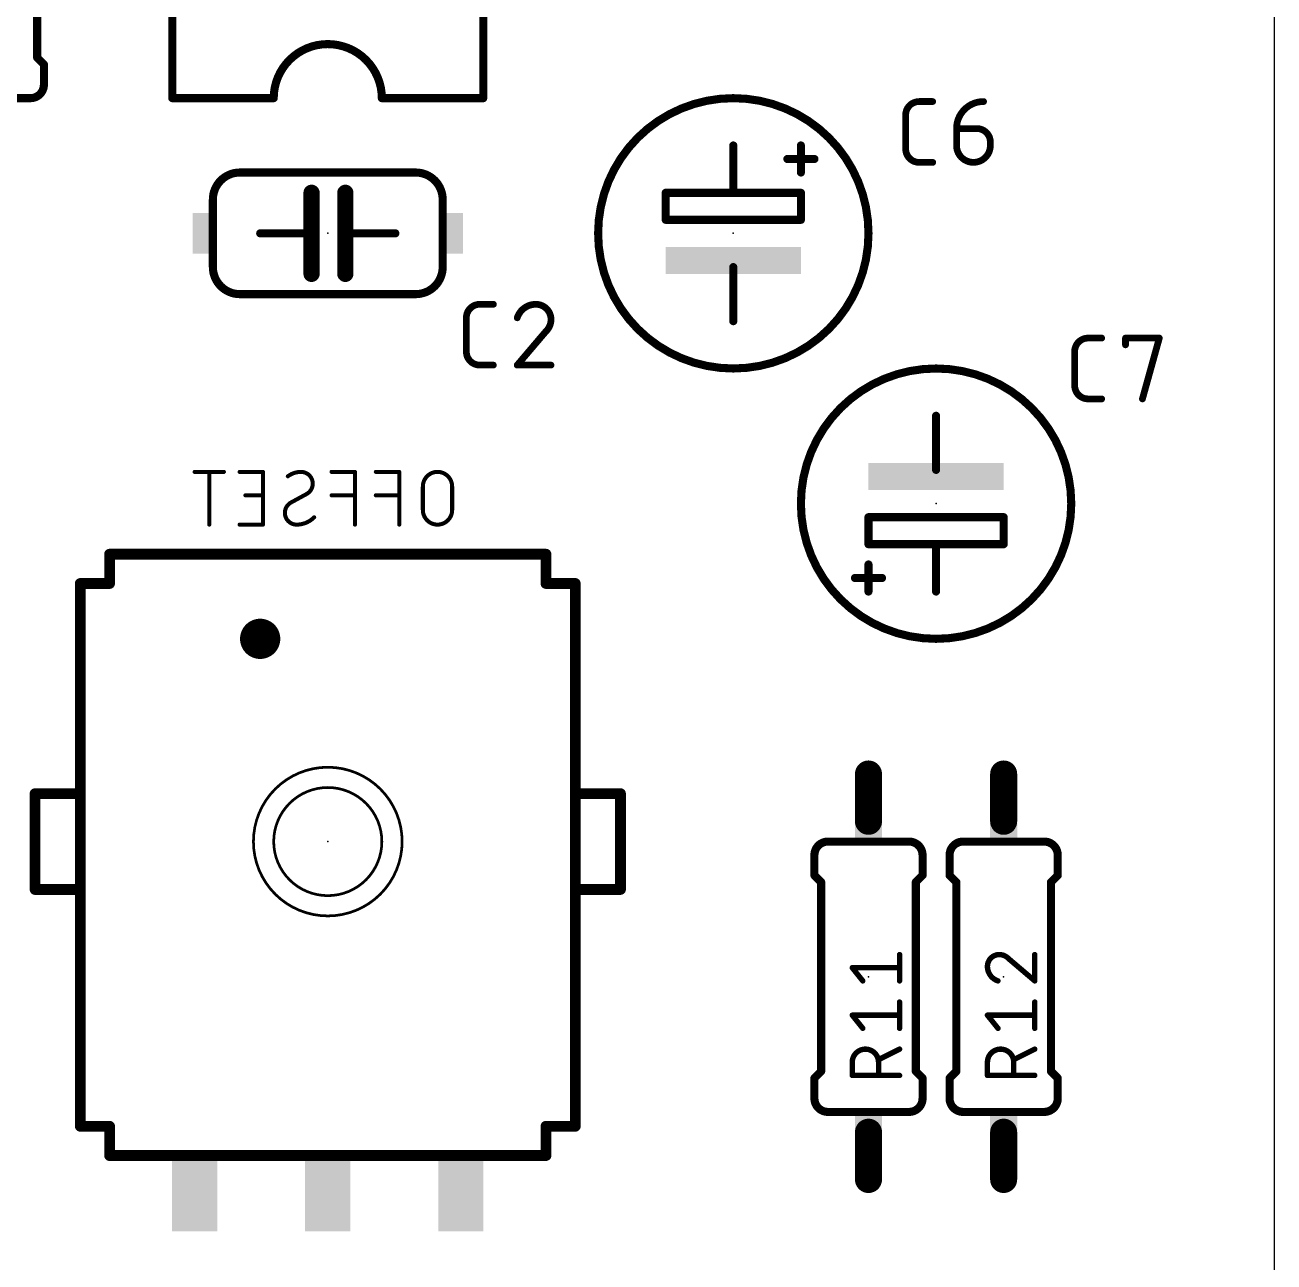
# Model space of a CAD drawing. Extents: x 0 to 36, y 0 to 102.
# Drawn here: x 12.09 to 35.56, y 51.79 to 75.04 of the extents above; entities that cross this region are included whole.
import ezdxf

# ---------------------------------------------------------------- set-up
doc = ezdxf.new("R2010")
doc.units = 0
for name, color, linetype in [('18', 110, 'CONTINUOUS'), ('20', 31, 'CONTINUOUS'), ('21', 253, 'CONTINUOUS'), ('22', 253, 'CONTINUOUS'), ('23', 53, 'CONTINUOUS'), ('24', 53, 'CONTINUOUS'), ('25', 253, 'CONTINUOUS'), ('26', 253, 'CONTINUOUS'), ('51', 253, 'CONTINUOUS'), ('52', 253, 'CONTINUOUS')]:
    doc.layers.add(name, color=color, linetype=linetype)

# ---------------------------------------------------------------- blocks, each defined once
blk = doc.blocks.new('RECT')
blk.add_solid([(-0.5, -0.5), (0.5, -0.5), (-0.5, 0.5), (0.5, 0.5)])
blk = doc.blocks.new('ROUNDV')
at = {"const_width": 0.5}
blk.add_lwpolyline([(0, -0.25, 1), (0, 0.25, 1), (0, -0.25)], format="xyb", dxfattribs=at)

msp = doc.modelspace()

# ---------------------------------------------------------------- linework, layer by layer
at = {"layer": '20'}
msp.add_line((35.56, 99.06), (35.56, 0), dxfattribs=at)
at = {"layer": '21'}
for points, const_width in [([(14.859, 83.82), (14.859, 73.66)], 0.1524), ([(20.701, 73.66), (20.701, 83.82)], 0.1524), ([(12.319, 74.422), (12.319, 77.978)], 0.1524), ([(12.319, 74.422), (12.446, 74.295)], 0.1524), ([(12.446, 73.914), (12.446, 74.295)], 0.1524), ([(10.668, 73.66), (12.192, 73.66)], 0.1524), ([(14.859, 73.66), (16.764, 73.66)], 0.1524), ([(20.701, 73.66), (18.796, 73.66)], 0.1524), ([(26.67, 72.771), (26.67, 72.517)], 0.1524), ([(26.416, 72.517), (26.67, 72.517)], 0.1524), ([(26.67, 72.517), (26.67, 72.263)], 0.1524), ([(26.67, 72.517), (26.924, 72.517)], 0.1524), ([(19.431, 72.263), (16.129, 72.263)], 0.1524), ([(17.4752, 71.882), (17.4752, 71.12)], 0.3048), ([(18.1102, 71.882), (18.1102, 71.12)], 0.3048), ([(16.51, 71.12), (17.4752, 71.12)], 0.1524), ([(17.4752, 71.12), (17.4752, 70.358)], 0.3048), ([(18.1102, 71.12), (18.1102, 70.358)], 0.3048), ([(19.05, 71.12), (18.1102, 71.12)], 0.1524), ([(19.431, 69.977), (16.129, 69.977)], 0.1524), ([(27.94, 64.643), (27.94, 64.897)], 0.1524), ([(27.94, 64.643), (27.686, 64.643)], 0.1524), ([(27.94, 64.389), (27.94, 64.643)], 0.1524), ([(28.194, 64.643), (27.94, 64.643)], 0.1524), ([(27.178, 59.69), (28.702, 59.69)], 0.1524), ([(31.242, 59.69), (29.718, 59.69)], 0.1524), ([(26.924, 59.436), (26.924, 59.055)], 0.1524), ([(28.956, 59.436), (28.956, 59.055)], 0.1524), ([(29.464, 59.436), (29.464, 59.055)], 0.1524), ([(31.496, 59.436), (31.496, 59.055)], 0.1524), ([(27.051, 58.928), (26.924, 59.055)], 0.1524), ([(27.051, 55.372), (27.051, 58.928)], 0.1524), ([(28.829, 58.928), (28.956, 59.055)], 0.1524), ([(28.829, 55.372), (28.829, 58.928)], 0.1524), ([(29.591, 58.928), (29.464, 59.055)], 0.1524), ([(29.591, 58.928), (29.591, 55.372)], 0.1524), ([(31.369, 58.928), (31.496, 59.055)], 0.1524), ([(31.369, 58.928), (31.369, 55.372)], 0.1524), ([(27.051, 55.372), (26.924, 55.245)], 0.1524), ([(28.829, 55.372), (28.956, 55.245)], 0.1524), ([(29.591, 55.372), (29.464, 55.245)], 0.1524), ([(31.369, 55.372), (31.496, 55.245)], 0.1524), ([(26.924, 54.864), (26.924, 55.245)], 0.1524), ([(28.956, 54.864), (28.956, 55.245)], 0.1524), ([(29.464, 54.864), (29.464, 55.245)], 0.1524), ([(31.496, 54.864), (31.496, 55.245)], 0.1524), ([(27.178, 54.61), (28.702, 54.61)], 0.1524), ([(31.242, 54.61), (29.718, 54.61)], 0.1524)]:
    msp.add_lwpolyline(points, dxfattribs=dict(at, const_width=const_width))
for points, const_width in [([(18.796, 73.66, 1), (16.764, 73.66)], 0.1524), ([(12.2809, 74.422, 1), (12.3571, 74.422)], 0.0762), ([(12.3459, 74.4489, 1), (12.2921, 74.3951)], 0.0762), ([(12.4841, 74.295, 1), (12.4079, 74.295)], 0.0762), ([(12.4191, 74.2681, 1), (12.4729, 74.3219)], 0.0762), ([(12.192, 73.66, 0.4142), (12.446, 73.914)], 0.1524), ([(12.4841, 73.914, 1), (12.4079, 73.914)], 0.0762), ([(12.4079, 73.914, 1), (12.4841, 73.914)], 0.0762), ([(12.192, 73.6981, 1), (12.192, 73.6219)], 0.0762), ([(12.192, 73.6219, 1), (12.192, 73.6981)], 0.0762), ([(14.859, 73.6981, 1), (14.859, 73.6219)], 0.0762), ([(14.8209, 73.66, 1), (14.8971, 73.66)], 0.0762), ([(16.7259, 73.66, 1), (16.8021, 73.66)], 0.0762), ([(16.764, 73.6219, 1), (16.764, 73.6981)], 0.0762), ([(18.796, 73.6981, 1), (18.796, 73.6219)], 0.0762), ([(18.7579, 73.66, 1), (18.8341, 73.66)], 0.0762), ([(20.6629, 73.66, 1), (20.7391, 73.66)], 0.0762), ([(20.701, 73.6219, 1), (20.701, 73.6981)], 0.0762), ([(25.4, 68.58, 1), (25.4, 73.66, 1), (25.4, 68.58)], 0.1524), ([(26.7081, 72.771, 1), (26.6319, 72.771)], 0.0762), ([(26.416, 72.5551, 1), (26.416, 72.4789)], 0.0762), ([(26.7081, 72.517, 1), (26.6319, 72.517)], 0.0762), ([(26.67, 72.5551, 1), (26.67, 72.4789)], 0.0762), ([(26.6319, 72.517, 1), (26.7081, 72.517)], 0.0762), ([(26.67, 72.4789, 1), (26.67, 72.5551)], 0.0762), ([(26.924, 72.4789, 1), (26.924, 72.5551)], 0.0762), ([(16.129, 72.263, 0.4142), (15.621, 71.755)], 0.1524), ([(16.129, 72.3011, 1), (16.129, 72.2249)], 0.0762), ([(16.129, 72.2249, 1), (16.129, 72.3011)], 0.0762), ([(19.939, 71.755, 0.4142), (19.431, 72.263)], 0.1524), ([(19.431, 72.3011, 1), (19.431, 72.2249)], 0.0762), ([(19.431, 72.2249, 1), (19.431, 72.3011)], 0.0762), ([(26.6319, 72.263, 1), (26.7081, 72.263)], 0.0762), ([(17.5514, 71.882, 1), (17.399, 71.882)], 0.1524), ([(18.1864, 71.882, 1), (18.034, 71.882)], 0.1524), ([(15.5829, 71.755, 1), (15.6591, 71.755)], 0.0762), ([(19.9009, 71.755, 1), (19.9771, 71.755)], 0.0762), ([(16.51, 71.1581, 1), (16.51, 71.0819)], 0.0762), ([(17.5514, 71.12, 1), (17.399, 71.12)], 0.1524), ([(17.399, 71.12, 1), (17.5514, 71.12)], 0.1524), ([(17.4752, 71.0819, 1), (17.4752, 71.1581)], 0.0762), ([(18.1864, 71.12, 1), (18.034, 71.12)], 0.1524), ([(18.034, 71.12, 1), (18.1864, 71.12)], 0.1524), ([(18.1102, 71.1581, 1), (18.1102, 71.0819)], 0.0762), ([(19.05, 71.0819, 1), (19.05, 71.1581)], 0.0762), ([(15.621, 70.485, 0.4142), (16.129, 69.977)], 0.1524), ([(15.6591, 70.485, 1), (15.5829, 70.485)], 0.0762), ([(17.399, 70.358, 1), (17.5514, 70.358)], 0.1524), ([(18.034, 70.358, 1), (18.1864, 70.358)], 0.1524), ([(19.431, 69.977, 0.4142), (19.939, 70.485)], 0.1524), ([(19.9771, 70.485, 1), (19.9009, 70.485)], 0.0762), ([(16.129, 70.0151, 1), (16.129, 69.9389)], 0.0762), ([(16.129, 69.9389, 1), (16.129, 70.0151)], 0.0762), ([(19.431, 70.0151, 1), (19.431, 69.9389)], 0.0762), ([(19.431, 69.9389, 1), (19.431, 70.0151)], 0.0762), ([(29.21, 63.5, 1), (29.21, 68.58, 1), (29.21, 63.5)], 0.1524), ([(27.9781, 64.897, 1), (27.9019, 64.897)], 0.0762), ([(27.686, 64.6811, 1), (27.686, 64.6049)], 0.0762), ([(27.9781, 64.643, 1), (27.9019, 64.643)], 0.0762), ([(27.94, 64.6811, 1), (27.94, 64.6049)], 0.0762), ([(27.9019, 64.643, 1), (27.9781, 64.643)], 0.0762), ([(27.94, 64.6049, 1), (27.94, 64.6811)], 0.0762), ([(28.194, 64.6049, 1), (28.194, 64.6811)], 0.0762), ([(27.9019, 64.389, 1), (27.9781, 64.389)], 0.0762), ([(27.178, 59.69, 0.4142), (26.924, 59.436)], 0.1524), ([(27.178, 59.7281, 1), (27.178, 59.6519)], 0.0762), ([(27.178, 59.6519, 1), (27.178, 59.7281)], 0.0762), ([(28.956, 59.436, 0.4142), (28.702, 59.69)], 0.1524), ([(28.702, 59.7281, 1), (28.702, 59.6519)], 0.0762), ([(28.702, 59.6519, 1), (28.702, 59.7281)], 0.0762), ([(29.718, 59.69, 0.4142), (29.464, 59.436)], 0.1524), ([(29.718, 59.7281, 1), (29.718, 59.6519)], 0.0762), ([(29.718, 59.6519, 1), (29.718, 59.7281)], 0.0762), ([(31.496, 59.436, 0.4142), (31.242, 59.69)], 0.1524), ([(31.242, 59.7281, 1), (31.242, 59.6519)], 0.0762), ([(31.242, 59.6519, 1), (31.242, 59.7281)], 0.0762), ([(26.9621, 59.436, 1), (26.8859, 59.436)], 0.0762), ([(26.8859, 59.436, 1), (26.9621, 59.436)], 0.0762), ([(28.9941, 59.436, 1), (28.9179, 59.436)], 0.0762), ([(28.9179, 59.436, 1), (28.9941, 59.436)], 0.0762), ([(29.5021, 59.436, 1), (29.4259, 59.436)], 0.0762), ([(29.4259, 59.436, 1), (29.5021, 59.436)], 0.0762), ([(31.5341, 59.436, 1), (31.4579, 59.436)], 0.0762), ([(31.4579, 59.436, 1), (31.5341, 59.436)], 0.0762), ([(26.8859, 59.055, 1), (26.9621, 59.055)], 0.0762), ([(26.9509, 59.0819, 1), (26.8971, 59.0281)], 0.0762), ([(27.0891, 58.928, 1), (27.0129, 58.928)], 0.0762), ([(27.0241, 58.9011, 1), (27.0779, 58.9549)], 0.0762), ([(28.8671, 58.928, 1), (28.7909, 58.928)], 0.0762), ([(28.8021, 58.9549, 1), (28.8559, 58.9011)], 0.0762), ([(28.9179, 59.055, 1), (28.9941, 59.055)], 0.0762), ([(28.9829, 59.0281, 1), (28.9291, 59.0819)], 0.0762), ([(29.4259, 59.055, 1), (29.5021, 59.055)], 0.0762), ([(29.4909, 59.0819, 1), (29.4371, 59.0281)], 0.0762), ([(29.6291, 58.928, 1), (29.5529, 58.928)], 0.0762), ([(29.5641, 58.9011, 1), (29.6179, 58.9549)], 0.0762), ([(31.4071, 58.928, 1), (31.3309, 58.928)], 0.0762), ([(31.3421, 58.9549, 1), (31.3959, 58.9011)], 0.0762), ([(31.4579, 59.055, 1), (31.5341, 59.055)], 0.0762), ([(31.5229, 59.0281, 1), (31.4691, 59.0819)], 0.0762), ([(27.0129, 55.372, 1), (27.0891, 55.372)], 0.0762), ([(27.0779, 55.3451, 1), (27.0241, 55.3989)], 0.0762), ([(28.7909, 55.372, 1), (28.8671, 55.372)], 0.0762), ([(28.8559, 55.3989, 1), (28.8021, 55.3451)], 0.0762), ([(29.5529, 55.372, 1), (29.6291, 55.372)], 0.0762), ([(29.6179, 55.3451, 1), (29.5641, 55.3989)], 0.0762), ([(31.3309, 55.372, 1), (31.4071, 55.372)], 0.0762), ([(31.3959, 55.3989, 1), (31.3421, 55.3451)], 0.0762), ([(26.9621, 55.245, 1), (26.8859, 55.245)], 0.0762), ([(26.8971, 55.2719, 1), (26.9509, 55.2181)], 0.0762), ([(28.9941, 55.245, 1), (28.9179, 55.245)], 0.0762), ([(28.9291, 55.2181, 1), (28.9829, 55.2719)], 0.0762), ([(29.5021, 55.245, 1), (29.4259, 55.245)], 0.0762), ([(29.4371, 55.2719, 1), (29.4909, 55.2181)], 0.0762), ([(31.5341, 55.245, 1), (31.4579, 55.245)], 0.0762), ([(31.4691, 55.2181, 1), (31.5229, 55.2719)], 0.0762), ([(26.924, 54.864, 0.4142), (27.178, 54.61)], 0.1524), ([(26.9621, 54.864, 1), (26.8859, 54.864)], 0.0762), ([(28.702, 54.61, 0.4142), (28.956, 54.864)], 0.1524), ([(28.9941, 54.864, 1), (28.9179, 54.864)], 0.0762), ([(29.464, 54.864, 0.4142), (29.718, 54.61)], 0.1524), ([(29.5021, 54.864, 1), (29.4259, 54.864)], 0.0762), ([(31.242, 54.61, 0.4142), (31.496, 54.864)], 0.1524), ([(31.5341, 54.864, 1), (31.4579, 54.864)], 0.0762), ([(26.8859, 54.864, 1), (26.9621, 54.864)], 0.0762), ([(27.178, 54.6481, 1), (27.178, 54.5719)], 0.0762), ([(27.178, 54.5719, 1), (27.178, 54.6481)], 0.0762), ([(28.702, 54.6481, 1), (28.702, 54.5719)], 0.0762), ([(28.702, 54.5719, 1), (28.702, 54.6481)], 0.0762), ([(28.9179, 54.864, 1), (28.9941, 54.864)], 0.0762), ([(29.4259, 54.864, 1), (29.5021, 54.864)], 0.0762), ([(29.718, 54.6481, 1), (29.718, 54.5719)], 0.0762), ([(29.718, 54.5719, 1), (29.718, 54.6481)], 0.0762), ([(31.242, 54.6481, 1), (31.242, 54.5719)], 0.0762), ([(31.242, 54.5719, 1), (31.242, 54.6481)], 0.0762), ([(31.4579, 54.864, 1), (31.5341, 54.864)], 0.0762)]:
    msp.add_lwpolyline(points, format="xyb", dxfattribs=dict(at, const_width=const_width))
at = {"layer": '22', "const_width": 0.2032}
for points in [[(21.88, 65.09), (13.68, 65.09)], [(13.68, 64.54), (13.68, 65.09)], [(21.88, 65.09), (21.88, 64.54)], [(13.13, 64.54), (13.68, 64.54)], [(13.13, 64.54), (13.13, 62.34)], [(21.88, 64.54), (22.43, 64.54)], [(22.43, 62.34), (22.43, 64.54)], [(13.13, 57.54), (13.13, 54.34)], [(22.43, 54.34), (22.43, 57.54)], [(13.68, 54.34), (13.13, 54.34)], [(13.68, 53.79), (13.68, 54.34)], [(21.88, 54.34), (21.88, 53.79)], [(22.43, 54.34), (21.88, 54.34)], [(13.68, 53.79), (21.88, 53.79)]]:
    msp.add_lwpolyline(points, dxfattribs=at)
at = {"layer": '22'}
for points, const_width in [([(13.68, 65.1408, 1), (13.68, 65.0392)], 0.1016), ([(13.7308, 65.09, 1), (13.6292, 65.09)], 0.1016), ([(21.9308, 65.09, 1), (21.8292, 65.09)], 0.1016), ([(21.88, 65.0392, 1), (21.88, 65.1408)], 0.1016), ([(13.13, 64.5908, 1), (13.13, 64.4892)], 0.1016), ([(13.1808, 64.54, 1), (13.0792, 64.54)], 0.1016), ([(13.6292, 64.54, 1), (13.7308, 64.54)], 0.1016), ([(13.68, 64.4892, 1), (13.68, 64.5908)], 0.1016), ([(21.88, 64.5908, 1), (21.88, 64.4892)], 0.1016), ([(21.8292, 64.54, 1), (21.9308, 64.54)], 0.1016), ([(22.4808, 64.54, 1), (22.3792, 64.54)], 0.1016), ([(22.43, 64.4892, 1), (22.43, 64.5908)], 0.1016), ([(13.0792, 62.34, 1), (13.1808, 62.34)], 0.1016), ([(22.3792, 62.34, 1), (22.4808, 62.34)], 0.1016), ([(17.78, 58.293, 1), (17.78, 61.087, 1), (17.78, 58.293)], 0.0508), ([(17.78, 58.674, 1), (17.78, 60.706, 1), (17.78, 58.674)], 0.0508), ([(13.1808, 57.54, 1), (13.0792, 57.54)], 0.1016), ([(22.4808, 57.54, 1), (22.3792, 57.54)], 0.1016), ([(13.13, 54.3908, 1), (13.13, 54.2892)], 0.1016), ([(13.0792, 54.34, 1), (13.1808, 54.34)], 0.1016), ([(13.7308, 54.34, 1), (13.6292, 54.34)], 0.1016), ([(13.68, 54.2892, 1), (13.68, 54.3908)], 0.1016), ([(21.9308, 54.34, 1), (21.8292, 54.34)], 0.1016), ([(21.88, 54.3908, 1), (21.88, 54.2892)], 0.1016), ([(22.3792, 54.34, 1), (22.4808, 54.34)], 0.1016), ([(22.43, 54.2892, 1), (22.43, 54.3908)], 0.1016), ([(13.68, 53.8408, 1), (13.68, 53.7392)], 0.1016), ([(13.6292, 53.79, 1), (13.7308, 53.79)], 0.1016), ([(21.8292, 53.79, 1), (21.9308, 53.79)], 0.1016), ([(21.88, 53.7392, 1), (21.88, 53.8408)], 0.1016)]:
    msp.add_lwpolyline(points, format="xyb", dxfattribs=dict(at, const_width=const_width))
at = {"layer": '23'}
for p in [(17.78, 71.12), (25.4, 71.12), (29.21, 66.04), (27.94, 57.15), (30.48, 57.15)]:
    msp.add_point(p, dxfattribs=at)
at = {"layer": '24'}
msp.add_point((17.78, 59.69), dxfattribs=at)
at = {"layer": '25'}
for points, const_width in [([(28.8925, 73.5965, 0.4142), (28.6385, 73.3425)], 0.127), ([(28.8925, 73.6283, 1), (28.8925, 73.5648)], 0.0635), ([(28.8925, 73.5648, 1), (28.8925, 73.6283)], 0.0635), ([(29.1465, 73.5648, 1), (29.1465, 73.6283)], 0.0635), ([(30.1027, 73.5965, 0.4142), (29.5947, 73.0885)], 0.127), ([(30.1027, 73.5648, 1), (30.1027, 73.6283)], 0.0635), ([(28.6702, 73.3425, 1), (28.6068, 73.3425)], 0.0635), ([(28.6068, 73.3425, 1), (28.6702, 73.3425)], 0.0635), ([(29.5947, 73.1203, 1), (29.5947, 73.0568)], 0.0635), ([(29.6265, 73.0885, 1), (29.563, 73.0885)], 0.0635), ([(29.563, 73.0885, 1), (29.6265, 73.0885)], 0.0635), ([(29.9757, 73.1203, 1), (29.9757, 73.0568)], 0.0635), ([(30.2297, 72.8345, 0.4142), (29.9757, 73.0885)], 0.127), ([(29.9757, 73.0568, 1), (29.9757, 73.1203)], 0.0635), ([(28.6385, 72.7075, 0.4142), (28.8925, 72.4535)], 0.127), ([(28.6702, 72.7075, 1), (28.6068, 72.7075)], 0.0635), ([(29.5947, 72.771, 1), (30.2297, 72.771)], 0.127), ([(29.6265, 72.771, 1), (29.563, 72.771)], 0.0635), ([(29.563, 72.771, 1), (29.6265, 72.771)], 0.0635), ([(30.2615, 72.8345, 1), (30.198, 72.8345)], 0.0635), ([(30.198, 72.8345, 1), (30.2615, 72.8345)], 0.0635), ([(30.2615, 72.771, 1), (30.198, 72.771)], 0.0635), ([(30.198, 72.771, 1), (30.2615, 72.771)], 0.0635), ([(28.6068, 72.7075, 1), (28.6702, 72.7075)], 0.0635), ([(28.8925, 72.4853, 1), (28.8925, 72.4218)], 0.0635), ([(28.8925, 72.4218, 1), (28.8925, 72.4853)], 0.0635), ([(29.1465, 72.4218, 1), (29.1465, 72.4853)], 0.0635), ([(20.6375, 69.7865, 0.4142), (20.3835, 69.5325)], 0.127), ([(20.6375, 69.8183, 1), (20.6375, 69.7548)], 0.0635), ([(20.6375, 69.7548, 1), (20.6375, 69.8183)], 0.0635), ([(20.8915, 69.7548, 1), (20.8915, 69.8183)], 0.0635), ([(21.689, 69.7865, 0.3252), (21.3397, 69.5325)], 0.127), ([(21.9747, 69.5007, 0.4142), (21.689, 69.7865)], 0.127), ([(21.689, 69.8183, 1), (21.689, 69.7548)], 0.0635), ([(21.689, 69.7548, 1), (21.689, 69.8183)], 0.0635), ([(20.4153, 69.5325, 1), (20.3518, 69.5325)], 0.0635), ([(20.3518, 69.5325, 1), (20.4153, 69.5325)], 0.0635), ([(21.3095, 69.5423, 1), (21.3699, 69.5227)], 0.0635), ([(21.8795, 69.2785, 0.2053), (21.9747, 69.5007)], 0.127), ([(22.0065, 69.5008, 1), (21.943, 69.5007)], 0.0635), ([(21.943, 69.5007, 1), (22.0065, 69.5007)], 0.0635), ([(21.8576, 69.3015, 1), (21.9014, 69.2555)], 0.0635), ([(21.9037, 69.2579, 1), (21.8553, 69.2991)], 0.0635), ([(32.0675, 69.1515, 0.4142), (31.8135, 68.8975)], 0.127), ([(32.0675, 69.1833, 1), (32.0675, 69.1197)], 0.0635), ([(32.0675, 69.1197, 1), (32.0675, 69.1833)], 0.0635), ([(32.3215, 69.1197, 1), (32.3215, 69.1833)], 0.0635), ([(32.7697, 69.1833, 1), (32.7697, 69.1197)], 0.0635), ([(32.8015, 69.1515, 1), (32.738, 69.1515)], 0.0635), ([(32.738, 69.0245, 1), (32.8015, 69.0245)], 0.0635), ([(33.4353, 69.143, 1), (33.3741, 69.16)], 0.0635), ([(33.4047, 69.1197, 1), (33.4047, 69.1833)], 0.0635), ([(20.3835, 68.8975, 0.4142), (20.6375, 68.6435)], 0.127), ([(20.4153, 68.8975, 1), (20.3518, 68.8975)], 0.0635), ([(20.3518, 68.8975, 1), (20.4153, 68.8975)], 0.0635), ([(31.8453, 68.8975, 1), (31.7818, 68.8975)], 0.0635), ([(31.7818, 68.8975, 1), (31.8453, 68.8975)], 0.0635), ([(20.6375, 68.6753, 1), (20.6375, 68.6118)], 0.0635), ([(20.6375, 68.6118, 1), (20.6375, 68.6753)], 0.0635), ([(20.8915, 68.6118, 1), (20.8915, 68.6753)], 0.0635), ([(21.3397, 68.6753, 1), (21.3397, 68.6118)], 0.0635), ([(21.3155, 68.6641, 1), (21.3639, 68.6229)], 0.0635), ([(21.9747, 68.6118, 1), (21.9747, 68.6753)], 0.0635), ([(31.8135, 68.2625, 0.4142), (32.0675, 68.0085)], 0.127), ([(31.8453, 68.2625, 1), (31.7818, 68.2625)], 0.0635), ([(31.7818, 68.2625, 1), (31.8453, 68.2625)], 0.0635), ([(32.0675, 68.0403, 1), (32.0675, 67.9767)], 0.0635), ([(32.0675, 67.9767, 1), (32.0675, 68.0403)], 0.0635), ([(32.3215, 67.9767, 1), (32.3215, 68.0403)], 0.0635), ([(33.0566, 68.017, 1), (33.1178, 68)], 0.0635), ([(28.5496, 57.5662, 1), (28.4988, 57.5662)], 0.0508), ([(30.3975, 57.5662, 0.4142), (30.1752, 57.344)], 0.1016), ([(30.3975, 57.5916, 1), (30.3974, 57.5408)], 0.0508), ([(30.5703, 57.4921, 0.2053), (30.3975, 57.5662)], 0.1016), ([(30.3975, 57.5408, 1), (30.3975, 57.5916)], 0.0508), ([(30.5868, 57.5115, 1), (30.5539, 57.4728)], 0.0508), ([(30.5519, 57.4746, 1), (30.5887, 57.5096)], 0.0508), ([(31.0896, 57.5662, 1), (31.0388, 57.5662)], 0.0508), ([(27.6352, 57.3447, 1), (27.6352, 57.2939)], 0.0508), ([(27.655, 57.3351, 1), (27.6154, 57.3034)], 0.0508), ([(28.5242, 57.2939, 1), (28.5242, 57.3447)], 0.0508), ([(30.1752, 57.344, 0.3252), (30.3728, 57.0723)], 0.1016), ([(30.2006, 57.344, 1), (30.1498, 57.344)], 0.0508), ([(30.1498, 57.344, 1), (30.2006, 57.344)], 0.0508), ([(27.8129, 57.0565, 1), (27.8526, 57.0882)], 0.0508), ([(28.4988, 57.0723, 1), (28.5496, 57.0723)], 0.0508), ([(30.3649, 57.0482, 1), (30.3806, 57.0965)], 0.0508), ([(31.0388, 57.0723, 1), (31.0896, 57.0723)], 0.0508), ([(31.0477, 57.053, 1), (31.0807, 57.0917)], 0.0508), ([(28.5496, 56.6747, 1), (28.4988, 56.6747)], 0.0508), ([(31.0896, 56.6747, 1), (31.0388, 56.6747)], 0.0508), ([(27.655, 56.4436, 1), (27.6154, 56.4119)], 0.0508), ([(27.6352, 56.4531, 1), (27.6352, 56.4023)], 0.0508), ([(28.5242, 56.4023, 1), (28.5242, 56.4531)], 0.0508), ([(30.195, 56.4436, 1), (30.1554, 56.4119)], 0.0508), ([(30.1752, 56.4531, 1), (30.1752, 56.4023)], 0.0508), ([(31.0642, 56.4023, 1), (31.0642, 56.4531)], 0.0508), ([(27.8129, 56.1649, 1), (27.8526, 56.1967)], 0.0508), ([(28.4988, 56.1808, 1), (28.5496, 56.1808)], 0.0508), ([(30.3529, 56.1649, 1), (30.3926, 56.1967)], 0.0508), ([(31.0388, 56.1808, 1), (31.0896, 56.1808)], 0.0508), ([(28.1291, 55.5427, 1), (27.6352, 55.5427)], 0.1016), ([(28.1177, 55.6148, 1), (28.1404, 55.5694)], 0.0508), ([(28.5356, 55.767, 1), (28.5128, 55.8124)], 0.0508), ([(30.6691, 55.5427, 1), (30.1752, 55.5427)], 0.1016), ([(30.6577, 55.6148, 1), (30.6804, 55.5694)], 0.0508), ([(31.0756, 55.767, 1), (31.0528, 55.8124)], 0.0508), ([(27.6606, 55.5427, 1), (27.6098, 55.5427)], 0.0508), ([(27.6098, 55.5427, 1), (27.6606, 55.5427)], 0.0508), ([(28.1545, 55.5427, 1), (28.1037, 55.5427)], 0.0508), ([(28.1037, 55.5427, 1), (28.1545, 55.5427)], 0.0508), ([(30.2006, 55.5427, 1), (30.1498, 55.5427)], 0.0508), ([(30.1498, 55.5427, 1), (30.2006, 55.5427)], 0.0508), ([(30.6945, 55.5427, 1), (30.6437, 55.5427)], 0.0508), ([(30.6437, 55.5427, 1), (30.6945, 55.5427)], 0.0508), ([(27.6352, 55.3212, 1), (27.6352, 55.2704)], 0.0508), ([(27.6098, 55.2958, 1), (27.6606, 55.2958)], 0.0508), ([(28.1037, 55.2958, 1), (28.1545, 55.2958)], 0.0508), ([(28.5242, 55.2704, 1), (28.5242, 55.3212)], 0.0508), ([(30.1752, 55.3212, 1), (30.1752, 55.2704)], 0.0508), ([(30.1498, 55.2958, 1), (30.2006, 55.2958)], 0.0508), ([(30.6437, 55.2958, 1), (30.6945, 55.2958)], 0.0508), ([(31.0642, 55.2704, 1), (31.0642, 55.3212)], 0.0508)]:
    msp.add_lwpolyline(points, format="xyb", dxfattribs=dict(at, const_width=const_width))
for points, const_width in [([(28.8925, 73.5965), (29.1465, 73.5965)], 0.127), ([(28.6385, 72.7075), (28.6385, 73.3425)], 0.127), ([(29.5947, 73.0885), (29.9757, 73.0885)], 0.127), ([(29.5947, 72.771), (29.5947, 73.0885)], 0.127), ([(30.2297, 72.8345), (30.2297, 72.771)], 0.127), ([(29.1465, 72.4535), (28.8925, 72.4535)], 0.127), ([(20.6375, 69.7865), (20.8915, 69.7865)], 0.127), ([(20.3835, 68.8975), (20.3835, 69.5325)], 0.127), ([(21.8795, 69.2785), (21.3397, 68.6435)], 0.127), ([(32.0675, 69.1515), (32.3215, 69.1515)], 0.127), ([(32.7697, 69.0245), (32.7697, 69.1515)], 0.127), ([(32.7697, 69.1515), (33.4047, 69.1515)], 0.127), ([(33.4047, 69.1515), (33.0872, 68.0085)], 0.127), ([(31.8135, 68.2625), (31.8135, 68.8975)], 0.127), ([(20.8915, 68.6435), (20.6375, 68.6435)], 0.127), ([(21.3397, 68.6435), (21.9747, 68.6435)], 0.127), ([(32.3215, 68.0085), (32.0675, 68.0085)], 0.127), ([(28.5242, 57.0723), (28.5242, 57.5662)], 0.1016), ([(30.5703, 57.4921), (31.0642, 57.0723)], 0.1016), ([(31.0642, 57.0723), (31.0642, 57.5662)], 0.1016), ([(27.8328, 57.0723), (27.6352, 57.3193)], 0.1016), ([(27.6352, 57.3193), (28.5242, 57.3193)], 0.1016), ([(28.5242, 56.1808), (28.5242, 56.6747)], 0.1016), ([(31.0642, 56.1808), (31.0642, 56.6747)], 0.1016), ([(27.8328, 56.1808), (27.6352, 56.4277)], 0.1016), ([(27.6352, 56.4277), (28.5242, 56.4277)], 0.1016), ([(30.3728, 56.1808), (30.1752, 56.4277)], 0.1016), ([(30.1752, 56.4277), (31.0642, 56.4277)], 0.1016), ([(28.5242, 55.7897), (28.1291, 55.5921)], 0.1016), ([(31.0642, 55.7897), (30.6691, 55.5921)], 0.1016), ([(27.6352, 55.2958), (27.6352, 55.5427)], 0.1016), ([(28.1291, 55.5427), (28.1291, 55.2958)], 0.1016), ([(30.1752, 55.2958), (30.1752, 55.5427)], 0.1016), ([(30.6691, 55.5427), (30.6691, 55.2958)], 0.1016), ([(28.5242, 55.2958), (27.6352, 55.2958)], 0.1016), ([(31.0642, 55.2958), (30.1752, 55.2958)], 0.1016)]:
    msp.add_lwpolyline(points, dxfattribs=dict(at, const_width=const_width))
at = {"layer": '26', "const_width": 0.0762}
for points in [[(15.8284, 66.6369), (15.2781, 66.6369)], [(15.5533, 65.6463), (15.5533, 66.6369)], [(16.5627, 66.6369), (16.1225, 66.6369)], [(16.5627, 65.6463), (16.5627, 66.6369)], [(18.2909, 66.6369), (17.8507, 66.6369)], [(18.2909, 65.6463), (18.2909, 66.6369)], [(19.123, 66.6369), (18.6828, 66.6369)], [(19.123, 65.6463), (19.123, 66.6369)], [(16.5627, 66.1966), (16.2325, 66.1966)], [(17.0844, 66.059), (17.3871, 66.2242)], [(18.2909, 66.1966), (17.8507, 66.1966)], [(19.123, 66.1966), (18.6828, 66.1966)], [(19.5666, 66.3617), (19.5666, 65.9215)], [(20.117, 65.9215), (20.117, 66.3617)], [(16.1225, 65.6463), (16.5627, 65.6463)]]:
    msp.add_lwpolyline(points, dxfattribs=at)
at = {"layer": '26'}
for points, const_width in [([(15.2781, 66.6559, 1), (15.2781, 66.6179)], 0.0381), ([(15.5723, 66.6369, 1), (15.5342, 66.6369)], 0.0381), ([(15.8284, 66.6179, 1), (15.8284, 66.6559)], 0.0381), ([(16.1225, 66.6559, 1), (16.1225, 66.6179)], 0.0381), ([(16.5818, 66.6369, 1), (16.5437, 66.6369)], 0.0381), ([(16.5627, 66.6179, 1), (16.5627, 66.6559)], 0.0381), ([(17.277, 66.6369, 0.1623), (17.0293, 66.5543)], 0.0762), ([(17.4971, 66.4168, 0.4142), (17.277, 66.6369)], 0.0762), ([(17.277, 66.6559, 1), (17.277, 66.6179)], 0.0381), ([(17.277, 66.6179, 1), (17.277, 66.6559)], 0.0381), ([(17.8507, 66.6559, 1), (17.8507, 66.6179)], 0.0381), ([(18.31, 66.6369, 1), (18.2719, 66.6369)], 0.0381), ([(18.2909, 66.6179, 1), (18.2909, 66.6559)], 0.0381), ([(18.6828, 66.6559, 1), (18.6828, 66.6179)], 0.0381), ([(19.1421, 66.6369, 1), (19.104, 66.6369)], 0.0381), ([(19.123, 66.6179, 1), (19.123, 66.6559)], 0.0381), ([(20.117, 66.3617, 1), (19.5666, 66.3617)], 0.0762), ([(17.0179, 66.5696, 1), (17.0408, 66.5391)], 0.0381), ([(17.3871, 66.2242, 0.2656), (17.4971, 66.4168)], 0.0762), ([(17.5162, 66.4168, 1), (17.4781, 66.4168)], 0.0381), ([(17.4781, 66.4168, 1), (17.5162, 66.4168)], 0.0381), ([(16.2325, 66.2157, 1), (16.2325, 66.1776)], 0.0381), ([(16.5627, 66.1776, 1), (16.5627, 66.2157)], 0.0381), ([(17.3774, 66.2406, 1), (17.3967, 66.2077)], 0.0381), ([(17.3962, 66.2074, 1), (17.3779, 66.2409)], 0.0381), ([(17.8507, 66.2157, 1), (17.8507, 66.1776)], 0.0381), ([(18.2909, 66.1776, 1), (18.2909, 66.2157)], 0.0381), ([(18.6828, 66.2157, 1), (18.6828, 66.1776)], 0.0381), ([(19.123, 66.1776, 1), (19.123, 66.2157)], 0.0381), ([(19.5857, 66.3617, 1), (19.5476, 66.3617)], 0.0381), ([(19.5476, 66.3617, 1), (19.5857, 66.3617)], 0.0381), ([(20.136, 66.3617, 1), (20.0979, 66.3617)], 0.0381), ([(20.0979, 66.3617, 1), (20.136, 66.3617)], 0.0381), ([(17.0844, 66.059, 0.2656), (16.9743, 65.8664)], 0.0762), ([(17.0752, 66.0758, 1), (17.0935, 66.0423)], 0.0381), ([(17.094, 66.0426, 1), (17.0747, 66.0755)], 0.0381), ([(19.5666, 65.9215, 1), (20.117, 65.9215)], 0.0762), ([(19.5857, 65.9215, 1), (19.5476, 65.9215)], 0.0381), ([(20.136, 65.9215, 1), (20.0979, 65.9215)], 0.0381), ([(16.9743, 65.8664, 0.4142), (17.1944, 65.6463)], 0.0762), ([(16.9934, 65.8664, 1), (16.9553, 65.8664)], 0.0381), ([(16.9553, 65.8664, 1), (16.9934, 65.8664)], 0.0381), ([(17.1944, 65.6463, 0.2), (17.5246, 65.7839)], 0.0762), ([(17.5382, 65.7705, 1), (17.5111, 65.7973)], 0.0381), ([(19.5476, 65.9215, 1), (19.5857, 65.9215)], 0.0381), ([(20.0979, 65.9215, 1), (20.136, 65.9215)], 0.0381), ([(15.5342, 65.6463, 1), (15.5723, 65.6463)], 0.0381), ([(16.1225, 65.6653, 1), (16.1225, 65.6273)], 0.0381), ([(16.5437, 65.6463, 1), (16.5818, 65.6463)], 0.0381), ([(16.5627, 65.6273, 1), (16.5627, 65.6653)], 0.0381), ([(17.1944, 65.6653, 1), (17.1944, 65.6273)], 0.0381), ([(17.1944, 65.6273, 1), (17.1944, 65.6653)], 0.0381), ([(18.2719, 65.6463, 1), (18.31, 65.6463)], 0.0381), ([(19.104, 65.6463, 1), (19.1421, 65.6463)], 0.0381)]:
    msp.add_lwpolyline(points, format="xyb", dxfattribs=dict(at, const_width=const_width))
at = {"layer": '51'}
for points, const_width in [([(25.4, 72.771), (25.4, 71.882)], 0.1524), ([(15.621, 70.485), (15.621, 71.755)], 0.1524), ([(19.939, 70.485), (19.939, 71.755)], 0.1524), ([(25.4, 71.882), (24.13, 71.882)], 0.1524), ([(24.13, 71.882), (24.13, 71.374)], 0.1524), ([(26.67, 71.882), (25.4, 71.882)], 0.1524), ([(26.67, 71.374), (26.67, 71.882)], 0.1524), ([(24.13, 71.374), (26.67, 71.374)], 0.1524), ([(25.4, 70.485), (25.4, 69.469)], 0.1524), ([(29.21, 66.675), (29.21, 67.691)], 0.1524), ([(30.48, 65.786), (27.94, 65.786)], 0.1524), ([(27.94, 65.786), (27.94, 65.278)], 0.1524), ([(30.48, 65.278), (30.48, 65.786)], 0.1524), ([(27.94, 65.278), (29.21, 65.278)], 0.1524), ([(29.21, 64.389), (29.21, 65.278)], 0.1524), ([(29.21, 65.278), (30.48, 65.278)], 0.1524), ([(27.94, 60.96), (27.94, 60.071)], 0.508), ([(30.48, 60.96), (30.48, 60.071)], 0.508), ([(27.94, 53.34), (27.94, 54.229)], 0.508), ([(30.48, 53.34), (30.48, 54.229)], 0.508)]:
    msp.add_lwpolyline(points, dxfattribs=dict(at, const_width=const_width))
for points, const_width in [([(25.4381, 72.771, 1), (25.3619, 72.771)], 0.0762), ([(15.6591, 71.755, 1), (15.5829, 71.755)], 0.0762), ([(19.9771, 71.755, 1), (19.9009, 71.755)], 0.0762), ([(24.13, 71.9201, 1), (24.13, 71.8439)], 0.0762), ([(24.1681, 71.882, 1), (24.0919, 71.882)], 0.0762), ([(25.4, 71.9201, 1), (25.4, 71.8439)], 0.0762), ([(25.3619, 71.882, 1), (25.4381, 71.882)], 0.0762), ([(25.4, 71.8439, 1), (25.4, 71.9201)], 0.0762), ([(26.7081, 71.882, 1), (26.6319, 71.882)], 0.0762), ([(26.67, 71.8439, 1), (26.67, 71.9201)], 0.0762), ([(24.13, 71.4121, 1), (24.13, 71.3359)], 0.0762), ([(24.0919, 71.374, 1), (24.1681, 71.374)], 0.0762), ([(26.6319, 71.374, 1), (26.7081, 71.374)], 0.0762), ([(26.67, 71.3359, 1), (26.67, 71.4121)], 0.0762), ([(15.5829, 70.485, 1), (15.6591, 70.485)], 0.0762), ([(19.9009, 70.485, 1), (19.9771, 70.485)], 0.0762), ([(25.4381, 70.485, 1), (25.3619, 70.485)], 0.0762), ([(25.3619, 69.469, 1), (25.4381, 69.469)], 0.0762), ([(29.2481, 67.691, 1), (29.1719, 67.691)], 0.0762), ([(29.1719, 66.675, 1), (29.2481, 66.675)], 0.0762), ([(27.94, 65.8241, 1), (27.94, 65.7479)], 0.0762), ([(27.9781, 65.786, 1), (27.9019, 65.786)], 0.0762), ([(30.5181, 65.786, 1), (30.4419, 65.786)], 0.0762), ([(30.48, 65.7479, 1), (30.48, 65.8241)], 0.0762), ([(27.94, 65.3161, 1), (27.94, 65.2399)], 0.0762), ([(27.9019, 65.278, 1), (27.9781, 65.278)], 0.0762), ([(29.2481, 65.278, 1), (29.1719, 65.278)], 0.0762), ([(29.21, 65.3161, 1), (29.21, 65.2399)], 0.0762), ([(29.21, 65.2399, 1), (29.21, 65.3161)], 0.0762), ([(30.4419, 65.278, 1), (30.5181, 65.278)], 0.0762), ([(30.48, 65.2399, 1), (30.48, 65.3161)], 0.0762), ([(29.1719, 64.389, 1), (29.2481, 64.389)], 0.0762), ([(28.067, 60.96, 1), (27.813, 60.96)], 0.254), ([(30.607, 60.96, 1), (30.353, 60.96)], 0.254), ([(27.813, 60.071, 1), (28.067, 60.071)], 0.254), ([(30.353, 60.071, 1), (30.607, 60.071)], 0.254), ([(28.067, 54.229, 1), (27.813, 54.229)], 0.254), ([(30.607, 54.229, 1), (30.353, 54.229)], 0.254), ([(27.813, 53.34, 1), (28.067, 53.34)], 0.254), ([(30.353, 53.34, 1), (30.607, 53.34)], 0.254)]:
    msp.add_lwpolyline(points, format="xyb", dxfattribs=dict(at, const_width=const_width))
at = {"layer": '52', "const_width": 0.2032}
for points in [[(13.13, 64.54), (13.13, 54.34)], [(22.43, 54.34), (22.43, 64.54)], [(12.28, 58.79), (12.28, 60.59)], [(12.28, 60.59), (13.03, 60.59)], [(22.53, 60.59), (23.28, 60.59)], [(23.28, 60.59), (23.28, 58.79)], [(13.03, 58.79), (12.28, 58.79)], [(23.28, 58.79), (22.53, 58.79)]]:
    msp.add_lwpolyline(points, dxfattribs=at)
at = {"layer": '52', "const_width": 0.1016}
for points in [[(13.1808, 64.54, 1), (13.0792, 64.54)], [(22.4808, 64.54, 1), (22.3792, 64.54)], [(12.3308, 60.59, 1), (12.2292, 60.59)], [(12.28, 60.6408, 1), (12.28, 60.5392)], [(13.03, 60.5392, 1), (13.03, 60.6408)], [(22.53, 60.6408, 1), (22.53, 60.5392)], [(23.3308, 60.59, 1), (23.2292, 60.59)], [(23.28, 60.5392, 1), (23.28, 60.6408)], [(12.28, 58.8408, 1), (12.28, 58.7392)], [(12.2292, 58.79, 1), (12.3308, 58.79)], [(13.03, 58.7392, 1), (13.03, 58.8408)], [(22.53, 58.8408, 1), (22.53, 58.7392)], [(23.2292, 58.79, 1), (23.3308, 58.79)], [(23.28, 58.7392, 1), (23.28, 58.8408)], [(13.0792, 54.34, 1), (13.1808, 54.34)], [(22.3792, 54.34, 1), (22.4808, 54.34)]]:
    msp.add_lwpolyline(points, format="xyb", dxfattribs=at)

# ---------------------------------------------------------------- block references
at = {"layer": '18', "xscale": 0.7564, "yscale": 0.7564}
msp.add_blockref('ROUNDV', (16.51, 63.5), dxfattribs=at)
msp.add_blockref('ROUNDV', (16.51, 63.5), dxfattribs=at)
at = {"layer": '21', "xscale": 0.381, "yscale": 0.508}
for p, rotation in [((27.94, 59.8805), 270), ((30.48, 59.8805), 90), ((27.94, 54.4195), 270), ((30.48, 54.4195), 90)]:
    msp.add_blockref('RECT', p, dxfattribs=dict(at, rotation=rotation))
at = {"layer": '51', "xscale": 0.381, "yscale": 0.762}
for p in [(15.4305, 71.12), (20.1295, 71.12)]:
    msp.add_blockref('RECT', p, dxfattribs=at)
at = {"layer": '51', "xscale": 0.508, "yscale": 2.54}
for p, rotation in [((25.4, 70.612), 270), ((29.21, 66.548), 90)]:
    msp.add_blockref('RECT', p, dxfattribs=dict(at, rotation=rotation))
at = {"layer": '52', "xscale": 0.85, "yscale": 1.325, "rotation": 180}
for p in [(15.28, 53.0275), (17.78, 53.0275), (20.28, 53.0275)]:
    msp.add_blockref('RECT', p, dxfattribs=at)

doc.saveas('drawing.dxf')
